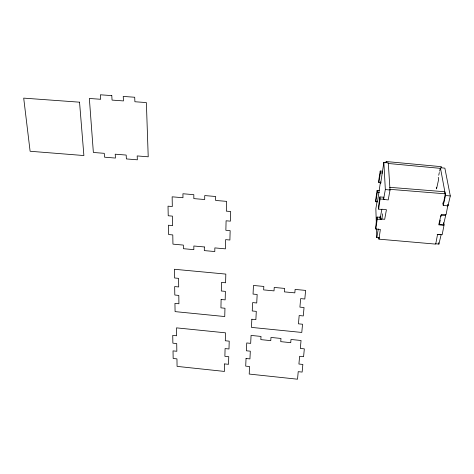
<?xml version="1.0" encoding="UTF-8"?>
<svg xmlns="http://www.w3.org/2000/svg" width="474" height="474" viewBox="0 0 474 474"><rect width="100%" height="100%" fill="white"/><g stroke="black" fill="none" stroke-linecap="round" stroke-linejoin="round"><path stroke-width="0.71" d="M380.308 217.329L377.061 217.056L375.675 226.886L375.823 229.043L380.361 229.434L378.957 239.157L435.707 244.116L437.561 234.363L442.171 234.76L444.091 224.854L443.581 222.679M383.857 197.261L379.893 196.935L378.465 207.073L378.631 209.164L381.926 209.437M375.823 229.043L377.215 219.178L377.061 217.056M378.631 209.164L380.071 198.985L379.893 196.935M382.625 213.839L381.795 219.569L377.215 219.178M379.307 190.572L377.162 190.358L375.663 199.827L375.805 201.74L377.233 201.877M382.399 171.215L380.219 171.007L378.679 180.754L378.839 182.597L381.013 182.804M375.805 201.74L377.31 192.237L377.162 190.358M378.839 182.597L380.391 172.814L380.219 171.007M385.943 162.938L386.174 161.527L441.413 166.688L441.738 167.897M377.162 201.094L375.852 208.69L376.332 223.876M380.45 182.028L377.476 201.877M383.205 198.493L383.454 197.101L383.573 199.436L388.218 199.921L390.025 190.021L388.265 162.748L383.857 162.304L380.669 183.426L380.604 182.022M379.336 237.895L376.771 237.616L378.305 228.995M380.118 218.828L381.831 209.218L386.434 209.704L384.687 219.32L380.118 218.828L380.024 216.44M383.573 199.436L385.332 189.535L383.857 162.304M440.263 220.149L439.445 224.463L444.091 224.854M440.944 216.559L441.359 214.402L446.046 214.793L448.025 204.578M389.675 187.313L444.742 191.751L445.276 193.813L443.303 204.187L442.959 202.789M438.723 175.25L439.333 172.506M439.641 171.138L440.251 168.394M443.237 205.39L445.542 195.472L440.399 167.707L444.867 168.157L450.3 195.963L447.954 205.888L443.237 205.39L442.923 203.607M435.659 243.76L438.906 244.116L441.116 234.772L437.182 234.346M445.637 215.682L443.356 225.31L438.728 224.812L440.962 215.19L445.637 215.682L445.418 214.473M389.906 189.333L445.276 193.813M380.071 198.985L384.722 199.37M387.833 163.435L440.435 168.359M380.391 172.814L382.577 173.022M377.31 192.237L379.467 192.45M445.542 195.472L450.3 195.963M385.332 189.535L390.025 190.021M447.729 204.691L447.954 205.888M438.266 177.306L438.64 179.433L436.53 188.901L436.287 187.467M438.687 242.676L438.906 244.116M386.174 161.527L386.304 162.706M378.844 237.687L378.957 239.157M376.498 228.936L376.771 237.616M204.335 246.948L204.306 250.592L214.793 251.546L214.852 247.902L225.405 248.856L225.63 239.637L229.89 240.016L230.151 230.654L225.861 230.281L226.092 220.783L230.411 221.157L230.684 211.523L226.329 211.149L226.566 201.367L215.617 200.449L215.682 196.497L204.732 195.578L204.703 199.524L193.819 198.612L193.819 194.666L182.934 193.753L182.964 197.729L172.145 196.817L172.311 206.534L168.021 206.166L168.217 215.765L172.471 216.132L172.631 225.594L168.406 225.221L168.596 234.547L172.791 234.92L172.945 244.14L183.379 245.088L183.414 248.696L193.842 249.644L193.842 246L204.335 246.948M221.115 299.485L220.931 307.851L224.96 308.248L224.747 316.549L175.078 311.614L174.942 303.378L178.923 303.769L178.811 295.415L174.811 295.029L174.675 286.563L178.704 286.948L178.591 278.362L174.533 277.977L174.391 269.268L225.825 274.091L225.6 282.777L221.494 282.386L221.305 290.995L225.387 291.386L225.168 299.876L221.115 299.485M224.682 363.914L224.486 371.432L177.069 366.384L176.956 358.877L173.164 358.48L173.022 350.879L176.838 351.275L176.725 343.573L172.88 343.176L172.737 335.373L176.606 335.77L176.488 327.86L225.5 332.831L225.292 340.759L229.215 341.161L228.983 348.983L225.085 348.58L224.883 356.3L228.752 356.703L228.527 364.316L224.682 363.914M246.042 358.51L245.704 366.129L249.567 366.538L249.206 374.063L297.53 379.206L298.217 371.669L302.134 372.084L302.856 364.447L298.91 364.032L299.615 356.288L303.585 356.703L304.326 348.852L300.326 348.443L301.049 340.492L291 339.473L290.74 342.666L280.744 341.647L280.975 338.454L270.98 337.441L270.773 340.634L260.83 339.621L261.008 336.433L251.066 335.42L250.681 343.36L246.741 342.957L246.385 350.784L250.308 351.187L249.934 358.913L246.042 358.51M251.842 319.239L251.451 327.392L301.784 332.446L302.531 324.228L298.448 323.825L299.177 315.536L303.283 315.939L304.047 307.537L299.912 307.134L300.658 298.614L304.823 299.011L305.606 290.408L295.118 289.413L294.834 292.867L284.412 291.877L284.667 288.423L274.239 287.434L274.013 290.882L263.645 289.892L263.834 286.444L253.466 285.461L253.051 294.087L257.169 294.478L256.73 302.981L252.642 302.584L252.239 310.968L256.298 311.371L255.871 319.636L251.842 319.239M111.793 95.606L100.387 94.794L100.684 99.279L89.349 98.462L93.366 152.462L104.274 153.327L104.529 157.19L115.437 158.061L115.212 154.192L126.179 155.057L126.374 158.932L137.347 159.809L137.182 155.928L148.22 156.805L146.371 102.574L134.894 101.744L134.705 97.247L123.234 96.423L123.459 100.921L112.054 100.097L111.793 95.606M79.543 102.183L23.7 98.124L30.111 151.259L83.892 155.549L79.543 102.183"/></g></svg>
